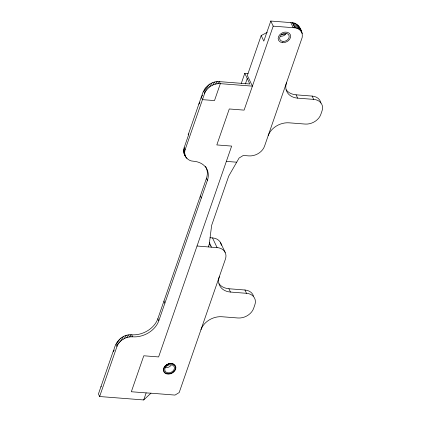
<?xml version="1.0" encoding="UTF-8"?>
<svg xmlns="http://www.w3.org/2000/svg" width="421" height="421" viewBox="0 0 421 421"><rect width="100%" height="100%" fill="white"/><g stroke="black" fill="none" stroke-linecap="round" stroke-linejoin="round"><path stroke-width="0.63" d="M164.211 367.854L164.301 366.954C166.195 364.291 169.789 362.849 172.963 363.818L173.226 364.365A6.104 4.657 -25.3 0 1 174.531 370.596A6.104 4.657 -25.3 0 1 166.853 373.569A6.104 4.657 -25.3 0 1 164.211 367.854L165.348 365.728L168.226 363.976L171.473 363.512L173.226 364.365M197.033 246.011L218.61 247.785A13.077 9.983 -25.3 0 1 225.43 259.083L179.188 392.546L175.01 395.077L150.955 393.193L143.714 399.95L99.63 396.524L116.975 346.457C119.306 340.247 126.158 336.4 132.662 336.816A21.792 16.645 -25.3 0 0 158.806 320.739L207.411 180.409A21.792 16.645 -25.3 0 0 193.481 161.227C186.919 161.175 182.046 153.739 184.161 147.676L188.434 135.336L188.192 134.831L201.259 97.104L202.717 95.062M185.377 156.344L184.582 152.481L185.119 149.713L204.664 93.299C206.995 87.089 213.847 83.242 220.346 83.658L252.411 86.147L247.359 75.464L261.183 35.553L267.214 32.401M208.311 246.89L209.29 244.069L211.631 225.424L228.735 176.062L239.091 158.038L243.275 155.465L248.827 155.896A13.077 9.988 -25.3 0 0 264.514 146.255L302.173 37.532C303.204 30.886 298.321 22.181 290.832 22.608L270.792 21.05L263.809 41.1L261.183 35.553M150.955 393.193L146.155 392.898L143.714 399.95M114.207 350.119L113.328 350.967L98.43 393.982L99.63 396.524M206.258 167.816A21.792 16.645 -25.3 0 1 206.448 178.378L157.843 318.708A21.792 16.645 -25.3 0 1 131.699 334.779C121.795 334.085 114.991 342.247 113.57 351.472L113.328 350.967M201.501 97.609C202.622 88.81 210.153 80.821 219.388 81.621L249.842 83.989L244.796 73.307L248.001 73.554M241.238 83.579L244.796 73.307M245.375 83.958L247.259 78.522M270.792 21.05L273.197 26.139L244.106 110.123L229.277 108.971L216.82 144.935L231.65 146.087L158.617 356.934L143.787 355.782L131.331 391.746L146.155 392.898M198.817 104.155L199.912 102.624M188.192 134.831L188.924 133.81M100.872 386.931L101.308 386.504M273.197 26.139L293.232 27.697C296.616 27.665 300.278 29.128 301.794 32.338M210.042 237.733L212.505 237.907A13.077 9.988 -25.3 0 1 221.351 245.296M281.344 34.48L285.243 34.78M286.175 89.82A17.435 13.314 -25.3 0 0 296.079 94.83L312.108 96.077A13.077 9.988 -25.3 0 1 320.891 103.029M286.496 82.79A17.435 13.314 -25.3 0 0 297.642 98.14L313.671 99.382A13.077 9.988 -25.3 0 1 322.033 110.897L320.813 114.423A13.077 9.988 -25.3 0 1 305.125 124.063L289.095 122.821A17.435 13.314 -25.3 0 0 268.177 135.678M226.345 161.39L236.702 162.196M219.004 283.743A17.435 13.314 -25.3 0 0 228.908 288.753L244.938 290.001A13.077 9.988 -25.3 0 1 253.516 296.1M219.325 276.713A17.435 13.314 -25.3 0 0 230.471 292.058L246.501 293.305A13.077 9.988 -25.3 0 1 254.858 304.82L253.637 308.346A13.077 9.988 -25.3 0 1 237.954 317.987L221.92 316.739A17.435 13.314 -25.3 0 0 201.006 329.601M209.29 244.069L211.516 247.138L209.379 242.612M184.414 154.312L186.05 157.465M298.705 26.091L301.11 31.175M299.389 27.249L302.246 33.606M297.805 25.065L300.21 30.154M296.705 24.197L299.11 29.286M295.426 23.508L297.831 28.591M294 23.002L296.405 28.091M292.732 22.755L295.137 27.844M290.832 22.608L293.232 27.697M312.108 96.077L313.671 99.382M296.079 94.83L297.642 98.14M219.388 81.621L220.346 83.658L214.489 100.582L202.464 99.645L201.259 97.104M217.789 81.59L218.746 83.626M216.152 81.742L217.11 83.774M214.505 82.069L215.468 84.105M212.884 82.569L213.847 84.605M211.31 83.237L212.273 85.274M209.811 84.058L210.774 86.094M208.416 85.021L209.379 87.052M207.143 86.1L208.106 88.136M206.016 87.289L206.979 89.32M205.059 88.557L206.022 90.594M204.28 89.894L205.243 91.925M203.701 91.262L204.664 93.299M206.448 178.378L207.411 180.409M184.161 147.676L185.119 149.713M183.782 149.066L184.745 151.102M183.619 150.45L184.582 152.481M186.44 157.454L186.919 158.47M183.672 151.797L184.635 153.833M183.94 153.091L184.898 155.128M244.938 290.001L246.501 293.305M200.343 196.007L201.306 198.038M220.609 242.785L225.177 252.453M212.505 237.907L217.073 247.569M228.908 288.753L230.471 292.058M163.948 301.078L164.911 303.109M157.843 318.708L158.806 320.739M131.699 334.779L132.662 336.816M130.1 334.748L131.057 336.784M128.463 334.895L129.421 336.932M126.816 335.227L127.779 337.263M125.195 335.726L126.158 337.763M123.621 336.395L124.584 338.431M122.122 337.216L123.085 339.252M120.727 338.174L121.69 340.21M119.453 339.258L120.417 341.294M118.327 340.447L119.29 342.478M117.37 341.715L118.333 343.752M116.591 343.047L117.554 345.083M116.012 344.42L116.975 346.457M292.458 22.702L294.858 27.802M299.841 28.517L300.047 29.87M205.506 166.369A21.792 16.645 -25.3 0 1 206.027 167.321M171.258 365.028A5.01 3.826 -25.3 0 1 165.763 367.686M286.075 33.633A5.01 3.831 -25.3 0 1 280.581 36.29M166.684 364.712L164.301 366.954A6.536 4.989 -25.4 0 0 166.258 373.774A6.536 4.989 -25.4 0 0 174.92 370.638A6.536 4.989 -25.4 0 0 172.963 363.818L169.858 363.565L166.684 364.712M167.332 365.66L166.306 366.444A5.01 3.826 -25.3 0 0 165.8 371.89A5.01 3.826 -25.3 0 0 172.221 371.654A5.01 3.826 -25.3 0 0 173.847 366.165L173.115 365.449A5.01 3.826 -25.3 0 0 167.332 365.66M282.58 42.653A6.536 4.994 -25.3 0 0 290.532 35.122A6.536 4.994 -25.3 0 0 280.123 34.317A6.536 4.994 -25.3 0 0 282.58 42.653M283.007 41.421A5.01 3.831 -25.3 0 0 289.106 35.648A5.01 3.831 -25.3 0 0 281.123 35.027A5.01 3.831 -25.3 0 0 283.007 41.421"/></g></svg>
